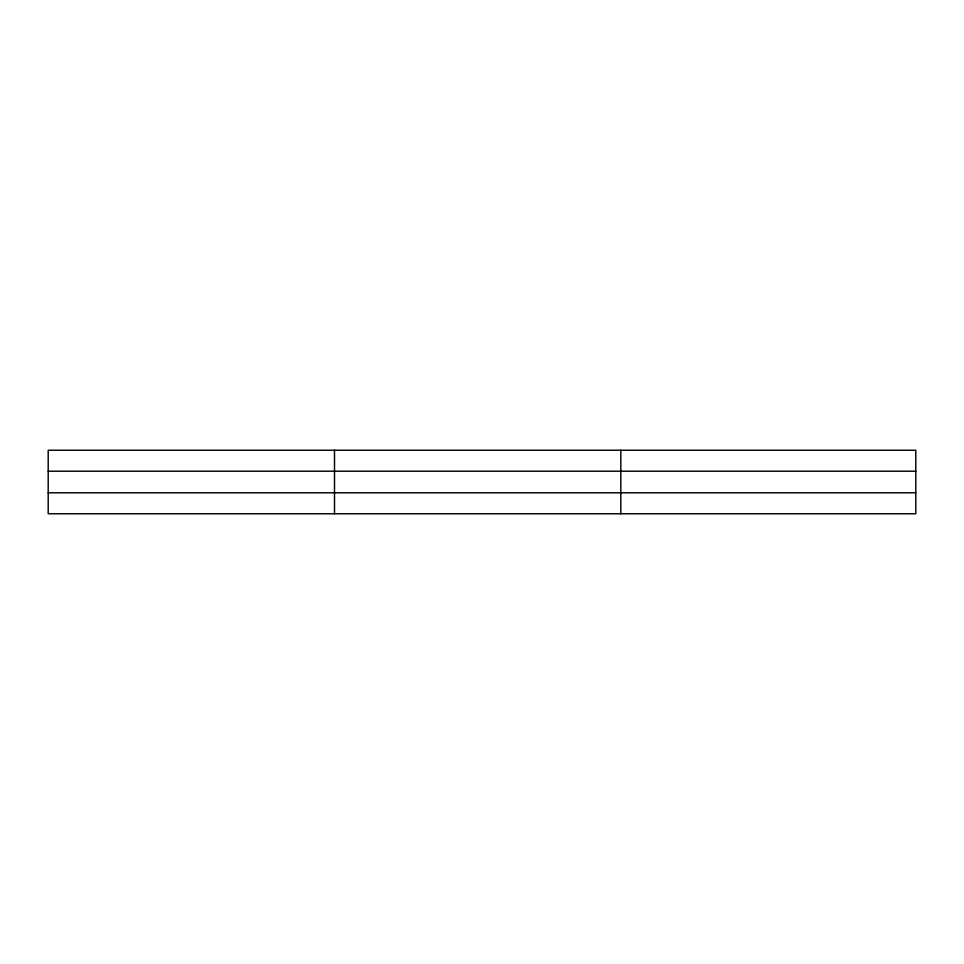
<?xml version="1.0" encoding="UTF-8"?>
<svg xmlns="http://www.w3.org/2000/svg" width="964" height="964" viewBox="0 0 964 964"><rect width="100%" height="100%" fill="white"/><g stroke="black" fill="none" stroke-linecap="round" stroke-linejoin="round"><path stroke-width="1.45" d="M334.508 450.236L334.508 513.764M620.816 450.236L620.816 513.764M915.8 492.797L915.8 513.764L48.2 513.764L48.2 450.236L915.8 450.236L915.8 492.797L48.2 492.797M48.2 471.203L915.8 471.203"/></g></svg>
